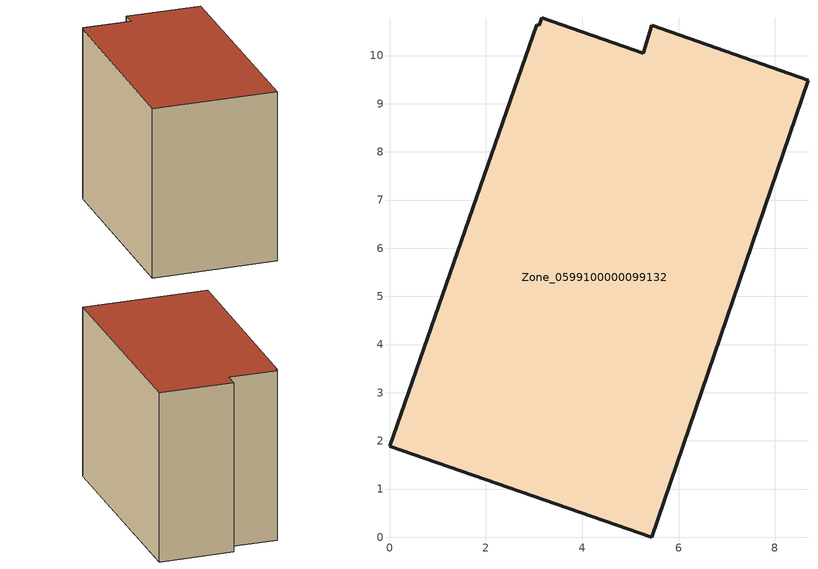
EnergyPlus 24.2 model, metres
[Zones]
Zone_0599100000099132
 floor ground (C_G): 3.11,10.63 3.16,10.79 5.27,10.04 5.45,10.62 8.69,9.49 5.44,0 0,1.89 3.05,10.64 z0
 wall outside (C_F): 8.69,9.49 5.45,10.62 5.27,10.04 3.16,10.79 3.11,10.63 3.05,10.64 0,1.89 5.44,0 8.69,9.49 z0:8.02
 roof outside (C_R): 3.16,10.79 3.11,10.63 3.05,10.64 0,1.89 5.44,0 8.69,9.49 5.45,10.62 5.27,10.04 z8.02
[BUILDING]
Pand.0599100000099132: North Axis=0; Terrain=City; Loads Convergence Tolerance Value=0.04; Temperature Convergence Tolerance Value=0.4; Solar Distribution=FullExterior; Maximum Number of Warmup Days=25; Minimum Number of Warmup Days=1
[Site:Location]
Rotterdam.The.Hague.AP_ZH_NLD Design_Conditions: Latitude=51.96; Longitude=4.45; Time Zone=1; Elevation=-4.5
[SITE:GROUNDTEMPERATURE:BUILDINGSURFACE]
18, 18, 18, 18, 18, 18, 18, 18, 18, 18, 18, 18
[MATERIAL] Thermal Absorptance=0.9; Solar Absorptance=0.7; Visible Absorptance=0.7
Name | Roughness | Thickness | Conductivity | Density | Specific Heat
G.TC.1992-2005 | MediumSmooth | 0.15 | 0.06 | 540 | 1210
F.TC.1992-2005 | Rough | 0.3 | 0.12 | 1920 | 840
R.TC.1992-2005 | MediumRough | 0.2 | 0.08 | 1500 | 1000
[CONSTRUCTION]
C_G: G.TC.1992-2005
C_F: F.TC.1992-2005
C_R: R.TC.1992-2005
[ZONE]
Zone_0599100000099132: Type=1; Multiplier=1; Ceiling Height=Autocalculate; Volume=Autocalculate; Floor Area=autocalculate; Part of Total Floor Area=Yes
[ZONEINFILTRATION:DESIGNFLOWRATE]
Infil_Zone_0599100000099132: Zone or ZoneList or Space or SpaceList=Zone_0599100000099132; Schedule=AlwaysOn; Design Flow Rate Calculation Method=Flow/Area; Flow Rate per Floor Area=0.0015; Constant Term Coefficient=1; Temperature Term Coefficient=0; Velocity Term Coefficient=0; Velocity Squared Term Coefficient=0
[HVACTEMPLATE:ZONE:IDEALLOADSAIRSYSTEM]
Zone_0599100000099132: Maximum Heating Supply Air Temperature=50; Minimum Cooling Supply Air Temperature=13; Maximum Heating Supply Air Humidity Ratio=0.0156; Minimum Cooling Supply Air Humidity Ratio=0.0077; Heating Limit=NoLimit; Cooling Limit=NoLimit; Dehumidification Control Type=ConstantSensibleHeatRatio; Cooling Sensible Heat Ratio=0.7; Dehumidification Setpoint=60; Humidification Control Type=None; Humidification Setpoint=30; Outdoor Air Method=None; Outdoor Air Flow Rate per Person=0.00944; Outdoor Air Flow Rate per Zone Floor Area=0; Outdoor Air Flow Rate per Zone=0; Demand Controlled Ventilation Type=None; Outdoor Air Economizer Type=NoEconomizer; Heat Recovery Type=None; Sensible Heat Recovery Effectiveness=0.7; Latent Heat Recovery Effectiveness=0.65
[ZONECONTROL:THERMOSTAT]
ThermostatControl_Zone_0599100000099132: Zone or ZoneList=Zone_0599100000099132; Control Type Schedule=DualSetpointControlType; Control 1=Thermostat_Zone_0599100000099132; Temperature Difference Between Cutout And Setpoint=0
[THERMOSTATSETPOINT:DUALSETPOINT]
Thermostat_Zone_0599100000099132: Heating Setpoint Temperature Schedule=HeatingSetpoint_Zone_0599100000099132; Cooling Setpoint Temperature Schedule=CoolingSetpoint_Zone_0599100000099132
[SCHEDULE:COMPACT]
HeatingSetpoint_Zone_0599100000099132: Through: 12/31, For: AllDays, Until: 24:00, 21
CoolingSetpoint_Zone_0599100000099132: Through: 12/31, For: AllDays, Until: 24:00, 24
DualSetpointControlType: Through: 12/31, For: AllDays, Until: 24:00, 4
AlwaysOn: Through: 12/31, For: AllDays, Until: 24:00, 1
